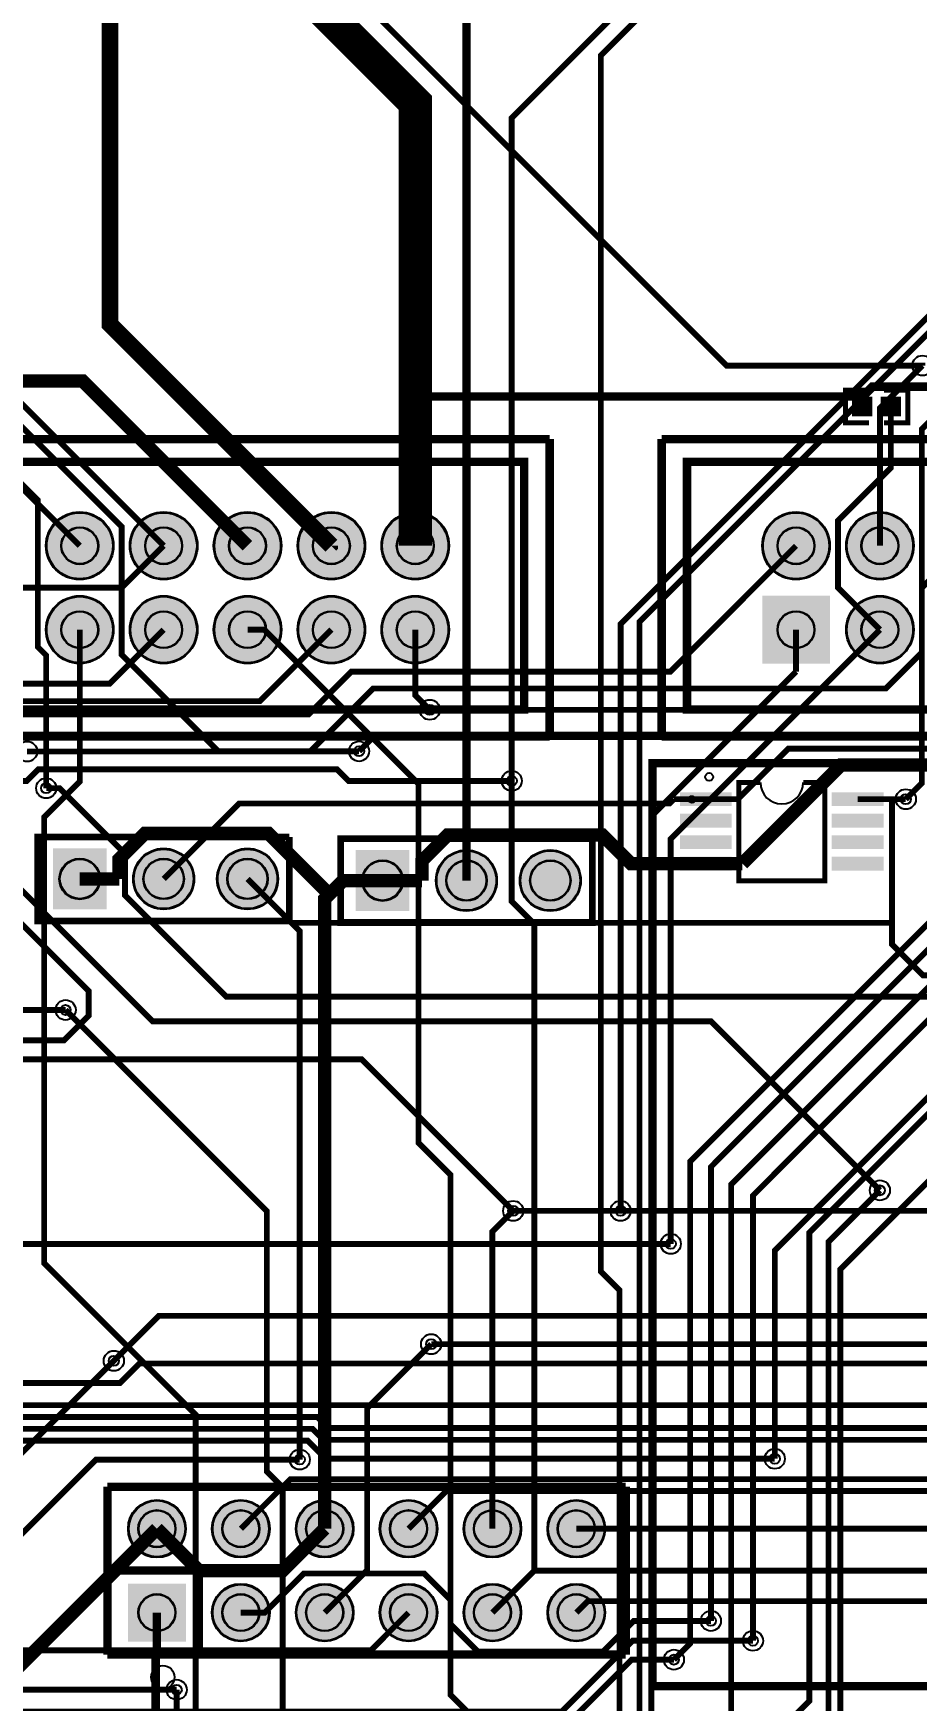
# Model space of a CAD drawing. Header units: millimetres. Extents: x 0 to 210, y -1 to 136.
# Drawn here: x 63.9 to 90.6, y 35 to 85.5 of the extents above; entities that cross this region are included whole.
import ezdxf

# ---------------------------------------------------------------- set-up
doc = ezdxf.new("R2010")
doc.units = ezdxf.units.MM
for name, color, linetype, true_color in [('BottomLayer', 7, 'Continuous', 0x0000ff), ('BottomSolderMaskLayer', 7, 'Continuous', 0xaa00ff), ('Document', 7, 'Continuous', 0xffffff), ('Hole', 7, 'Continuous', 0x222222), ('Multi-Layer', 7, 'Continuous', 0xc0c0c0), ('TopLayer', 7, 'Continuous', 0xff0000), ('TopPasteMaskLayer', 7, 'Continuous', 0x808080), ('TopSilkLayer', 7, 'Continuous', 0xffcc00), ('TopSolderMaskLayer', 7, 'Continuous', 0x800080)]:
    doc.layers.add(name, color=color, linetype=linetype, true_color=true_color)

msp = doc.modelspace()

# ---------------------------------------------------------------- hatches: boundary and pattern name
at = {"layer": 'BottomSolderMaskLayer'}
for points in [[(64.25232410464804, 69.95069850139703, 1), (66.30312420624824, 69.95069850139703, 1)], [(66.79232918465817, 69.95069850139703, 1), (68.84312928625837, 69.95069850139703, 1)], [(69.3323342646683, 69.95069850139703, 1), (71.38313436626851, 69.95069850139703, 1)], [(71.87233934467866, 69.95069850139703, 1), (73.92313944627887, 69.95069850139703, 1)], [(74.4123444246888, 69.95069850139703, 1), (76.463144526289, 69.95069850139703, 1)], [(85.94396748793469, 69.95069850139703, 1), (87.99476758953489, 69.95069850139703, 1)], [(88.48397256794482, 69.95069850139703, 1), (90.53477266954502, 69.95069850139703, 1)], [(64.25232410464804, 67.4106934213869, 1), (66.30312420624824, 67.4106934213869, 1)], [(66.79232918465817, 67.4106934213869, 1), (68.84312928625837, 67.4106934213869, 1)], [(69.3323342646683, 67.4106934213869, 1), (71.38313436626851, 67.4106934213869, 1)], [(71.87233934467866, 67.4106934213869, 1), (73.92313944627887, 67.4106934213869, 1)], [(74.4123444246888, 67.4106934213869, 1), (76.463144526289, 67.4106934213869, 1)], [(85.94396748793474, 68.43609347218694), (87.99476758953529, 68.43609347218694), (87.99476758953529, 66.38529337058674), (85.94396748793474, 66.38529337058674)], [(88.48397256794482, 67.4106934213869, 1), (90.53477266954502, 67.4106934213869, 1)], [(64.46492252984467, 60.79227838455677), (66.09052578105161, 60.79227838455677), (66.09052578105161, 58.94147828295661), (64.46492252984467, 58.94147828295661)], [(66.89232918465817, 59.86687833375663, 1), (68.74312928625838, 59.86687833375663, 1)], [(69.4323342646683, 59.86687833375663, 1), (71.28313436626851, 59.86687833375663, 1)], [(73.63474399206848, 60.74252040188662), (75.26034724327519, 60.74252040188662), (75.26034724327519, 58.891720300286465), (73.63474399206848, 58.891720300286465)], [(76.0622555245109, 59.8170942341884, 1), (77.91305562611112, 59.8170942341884, 1)], [(78.60226060452104, 59.8170942341884, 1), (80.45306070612125, 59.8170942341884, 1)], [(66.73912877825737, 40.197078994158005, 1), (68.48992887985756, 40.197078994158005, 1)], [(69.2791338582675, 40.197078994158005, 1), (71.02993395986769, 40.197078994158005, 1)], [(71.81913893827763, 40.197078994158005, 1), (73.56993903987782, 40.197078994158005, 1)], [(74.35914401828799, 40.197078994158005, 1), (76.10994411988818, 40.197078994158005, 1)], [(76.89914909829812, 40.197078994158005, 1), (78.64994919989832, 40.197078994158005, 1)], [(79.43915417830826, 40.197078994158005, 1), (81.18995427990845, 40.197078994158005, 1)], [(66.73924649405285, 38.53235624915271), (68.48981116406253, 38.53235624915271), (68.48981116406253, 36.78179157914292), (66.73924649405285, 36.78179157914292)], [(69.2791338582675, 37.65707391414787, 1), (71.02993395986769, 37.65707391414787, 1)], [(71.81913893827763, 37.65707391414787, 1), (73.56993903987782, 37.65707391414787, 1)], [(74.35914401828799, 37.65707391414787, 1), (76.10994411988818, 37.65707391414787, 1)], [(76.89914909829812, 37.65707391414787, 1), (78.64994919989832, 37.65707391414787, 1)], [(79.43915417830826, 37.65707391414787, 1), (81.18995427990845, 37.65707391414787, 1)]]:
    msp.add_hatch(color=256, dxfattribs=at).paths.add_polyline_path(points)
at = {"layer": 'Multi-Layer'}
for points in [[(64.27772415544814, 69.95069850139703, 1), (66.27772415544814, 69.95069850139703, 1)], [(66.81772923545827, 69.95069850139703, 1), (68.81772923545827, 69.95069850139703, 1)], [(69.3577343154684, 69.95069850139703, 1), (71.3577343154684, 69.95069850139703, 1)], [(71.89773939547877, 69.95069850139703, 1), (73.89773939547877, 69.95069850139703, 1)], [(74.4377444754889, 69.95069850139703, 1), (76.4377444754889, 69.95069850139703, 1)], [(85.96936753873479, 69.95069850139703, 1), (87.96936753873479, 69.95069850139703, 1)], [(88.50937261874492, 69.95069850139703, 1), (90.50937261874492, 69.95069850139703, 1)], [(64.27772415544814, 67.4106934213869, 1), (66.27772415544814, 67.4106934213869, 1)], [(66.81772923545827, 67.4106934213869, 1), (68.81772923545827, 67.4106934213869, 1)], [(69.3577343154684, 67.4106934213869, 1), (71.3577343154684, 67.4106934213869, 1)], [(71.89773939547877, 67.4106934213869, 1), (73.89773939547877, 67.4106934213869, 1)], [(74.4377444754889, 67.4106934213869, 1), (76.4377444754889, 67.4106934213869, 1)], [(85.96936753873479, 68.41069342138678), (87.96936753873501, 68.41069342138678), (87.96936753873501, 66.4106934213869), (85.96936753873479, 66.4106934213869)], [(88.50937261874492, 67.4106934213869, 1), (90.50937261874492, 67.4106934213869, 1)], [(64.49032258064494, 60.76687833375672), (66.06512573025134, 60.76687833375672), (66.06512573025134, 58.966878333756654), (64.49032258064494, 58.966878333756654)], [(66.91772923545827, 59.86687833375663, 1), (68.71772923545828, 59.86687833375663, 1)], [(69.4577343154684, 59.86687833375663, 1), (71.25773431546841, 59.86687833375663, 1)], [(73.66014732029453, 60.717119634239225), (75.23495046990092, 60.717119634239225), (75.23495046990092, 58.91711963423916), (73.66014732029453, 58.91711963423916)], [(76.087655575311, 59.8170942341884, 1), (77.88765557531102, 59.8170942341884, 1)], [(78.62766065532114, 59.8170942341884, 1), (80.42766065532115, 59.8170942341884, 1)], [(66.76452882905747, 40.197078994158005, 1), (68.46452882905746, 40.197078994158005, 1)], [(69.3045339090676, 40.197078994158005, 1), (71.00453390906759, 40.197078994158005, 1)], [(71.84453898907773, 40.197078994158005, 1), (73.54453898907772, 40.197078994158005, 1)], [(74.3845440690881, 40.197078994158005, 1), (76.08454406908808, 40.197078994158005, 1)], [(76.92454914909823, 40.197078994158005, 1), (78.62454914909821, 40.197078994158005, 1)], [(79.46455422910836, 40.197078994158005, 1), (81.16455422910835, 40.197078994158005, 1)], [(66.76464312928624, 38.50695961391921), (68.46441452882891, 38.50695961391921), (68.46441452882891, 36.807188214376424), (66.76464312928624, 36.807188214376424)], [(69.3045339090676, 37.65707391414787, 1), (71.00453390906759, 37.65707391414787, 1)], [(71.84453898907773, 37.65707391414787, 1), (73.54453898907772, 37.65707391414787, 1)], [(74.3845440690881, 37.65707391414787, 1), (76.08454406908808, 37.65707391414787, 1)], [(76.92454914909823, 37.65707391414787, 1), (78.62454914909821, 37.65707391414787, 1)], [(79.46455422910836, 37.65707391414787, 1), (81.16455422910835, 37.65707391414787, 1)]]:
    msp.add_hatch(color=256, dxfattribs=at).paths.add_polyline_path(points)
at = {"layer": 'TopLayer'}
for points in [[(89.25775971551911, 74.43710947421891), (89.25775971551911, 73.89710439420878), (88.69212598425179, 73.89710439420878), (88.69212598425179, 74.43710947421891)], [(89.55778511557014, 74.43710947421891), (89.55778511557014, 73.89710439420878), (90.1234188468377, 73.89710439420878), (90.1234188468377, 74.43710947421891)], [(84.93632207264409, 62.48262636525271), (84.93632207264409, 62.07663195326393), (83.53931927863846, 62.07663195326393), (83.53931927863846, 62.48262636525271)], [(89.536322072644, 62.48262636525271), (89.536322072644, 62.07663195326393), (88.13931927863837, 62.07663195326393), (88.13931927863837, 62.48262636525271)], [(84.93632207264409, 61.83263906527816), (84.93632207264409, 61.42664465328926), (83.53931927863846, 61.42664465328926), (83.53931927863846, 61.83263906527816)], [(89.536322072644, 61.83263906527816), (89.536322072644, 61.42664465328926), (88.13931927863837, 61.42664465328926), (88.13931927863837, 61.83263906527816)], [(84.93632207264409, 61.182397764795496), (84.93632207264409, 60.77640335280671), (83.53931927863846, 60.77640335280671), (83.53931927863846, 61.182397764795496)], [(89.536322072644, 61.182397764795496), (89.536322072644, 60.77640335280671), (88.13931927863837, 60.77640335280671), (88.13931927863837, 61.182397764795496)], [(84.93632207264409, 60.53241046482094), (84.93632207264409, 60.126416052832155), (83.53931927863846, 60.126416052832155), (83.53931927863846, 60.53241046482094)], [(89.536322072644, 60.53241046482094), (89.536322072644, 60.126416052832155), (88.13931927863837, 60.126416052832155), (88.13931927863837, 60.53241046482094)]]:
    msp.add_hatch(color=256, dxfattribs=at).paths.add_polyline_path(points)
at = {"layer": 'TopPasteMaskLayer'}
for points in [[(89.27277114554227, 74.39710439420878), (89.27277114554227, 73.93710947421891), (89.2327660655319, 73.89710439420878), (88.73213106426215, 73.89710439420878), (88.69212598425179, 73.93710947421891), (88.69212598425179, 74.39710439420878), (88.73213106426215, 74.43710947421891), (89.2327660655319, 74.43710947421891)], [(89.54277368554722, 74.39710439420878), (89.54277368554722, 73.93710947421891), (89.58277876555758, 73.89710439420878), (90.08341376682733, 73.89710439420878), (90.1234188468377, 73.93710947421891), (90.1234188468377, 74.39710439420878), (90.08341376682733, 74.43710947421891), (89.58277876555758, 74.43710947421891)], [(84.93632207264409, 62.48262636525271), (84.93632207264409, 62.07663195326393), (83.53931927863846, 62.07663195326393), (83.53931927863846, 62.48262636525271)], [(89.536322072644, 62.48262636525271), (89.536322072644, 62.07663195326393), (88.13931927863837, 62.07663195326393), (88.13931927863837, 62.48262636525271)], [(84.93632207264409, 61.83263906527816), (84.93632207264409, 61.42664465328926), (83.53931927863846, 61.42664465328926), (83.53931927863846, 61.83263906527816)], [(89.536322072644, 61.83263906527816), (89.536322072644, 61.42664465328926), (88.13931927863837, 61.42664465328926), (88.13931927863837, 61.83263906527816)], [(84.93632207264409, 61.182397764795496), (84.93632207264409, 60.77640335280671), (83.53931927863846, 60.77640335280671), (83.53931927863846, 61.182397764795496)], [(89.536322072644, 61.182397764795496), (89.536322072644, 60.77640335280671), (88.13931927863837, 60.77640335280671), (88.13931927863837, 61.182397764795496)], [(84.93632207264409, 60.53241046482094), (84.93632207264409, 60.126416052832155), (83.53931927863846, 60.126416052832155), (83.53931927863846, 60.53241046482094)], [(89.536322072644, 60.53241046482094), (89.536322072644, 60.126416052832155), (88.13931927863837, 60.126416052832155), (88.13931927863837, 60.53241046482094)]]:
    msp.add_hatch(color=256, dxfattribs=at).paths.add_polyline_path(points)
at = {"layer": 'TopSolderMaskLayer'}
for points in [[(89.28315748521914, 74.46250952501907), (89.28315748521914, 73.87170434340862), (88.66672593345174, 73.87170434340862), (88.66672593345174, 74.46250952501907)], [(89.53238734587035, 74.46250952501907), (89.53238734587035, 73.87170434340862), (90.14881889763774, 73.87170434340862), (90.14881889763774, 74.46250952501907)], [(64.25232410464804, 69.95069850139703, 1), (66.30312420624824, 69.95069850139703, 1)], [(66.79232918465817, 69.95069850139703, 1), (68.84312928625837, 69.95069850139703, 1)], [(69.3323342646683, 69.95069850139703, 1), (71.38313436626851, 69.95069850139703, 1)], [(71.87233934467866, 69.95069850139703, 1), (73.92313944627887, 69.95069850139703, 1)], [(74.4123444246888, 69.95069850139703, 1), (76.463144526289, 69.95069850139703, 1)], [(85.94396748793469, 69.95069850139703, 1), (87.99476758953489, 69.95069850139703, 1)], [(88.48397256794482, 69.95069850139703, 1), (90.53477266954502, 69.95069850139703, 1)], [(64.25232410464804, 67.4106934213869, 1), (66.30312420624824, 67.4106934213869, 1)], [(66.79232918465817, 67.4106934213869, 1), (68.84312928625837, 67.4106934213869, 1)], [(69.3323342646683, 67.4106934213869, 1), (71.38313436626851, 67.4106934213869, 1)], [(71.87233934467866, 67.4106934213869, 1), (73.92313944627887, 67.4106934213869, 1)], [(74.4123444246888, 67.4106934213869, 1), (76.463144526289, 67.4106934213869, 1)], [(85.94396748793474, 68.43609347218694), (87.99476758953529, 68.43609347218694), (87.99476758953529, 66.38529337058674), (85.94396748793474, 66.38529337058674)], [(88.48397256794482, 67.4106934213869, 1), (90.53477266954502, 67.4106934213869, 1)], [(85.02371896915975, 62.490008081834276), (85.02371896915975, 62.069250236682365), (83.45191602575414, 62.069250236682365), (83.45191602575414, 62.490008081834276)], [(89.62372532552831, 62.490008081834276), (89.62372532552831, 62.069250236682365), (88.05192238212271, 62.069250236682365), (88.05192238212271, 62.490008081834276)], [(85.02371896915975, 61.84002078185972), (85.02371896915975, 61.419262936707696), (83.45191602575414, 61.419262936707696), (83.45191602575414, 61.84002078185972)], [(89.62372532552831, 61.84002078185972), (89.62372532552831, 61.419262936707696), (88.05192238212271, 61.419262936707696), (88.05192238212271, 61.84002078185972)], [(85.02371896915975, 61.18977948137706), (85.02371896915975, 60.76902163622515), (83.45191602575414, 60.76902163622515), (83.45191602575414, 61.18977948137706)], [(89.62372532552831, 61.18977948137706), (89.62372532552831, 60.76902163622515), (88.05192238212271, 60.76902163622515), (88.05192238212271, 61.18977948137706)], [(64.46492252984467, 60.79227838455677), (66.09052578105161, 60.79227838455677), (66.09052578105161, 58.94147828295661), (64.46492252984467, 58.94147828295661)], [(66.89232918465817, 59.86687833375663, 1), (68.74312928625838, 59.86687833375663, 1)], [(69.4323342646683, 59.86687833375663, 1), (71.28313436626851, 59.86687833375663, 1)], [(73.63474399206848, 60.74252040188662), (75.26034724327519, 60.74252040188662), (75.26034724327519, 58.891720300286465), (73.63474399206848, 58.891720300286465)], [(76.0622555245109, 59.8170942341884, 1), (77.91305562611112, 59.8170942341884, 1)], [(78.60226060452104, 59.8170942341884, 1), (80.45306070612125, 59.8170942341884, 1)], [(85.02371896915975, 60.539792181402504), (85.02371896915975, 60.11903433625059), (83.45191602575414, 60.11903433625059), (83.45191602575414, 60.539792181402504)], [(89.62372532552831, 60.539792181402504), (89.62372532552831, 60.11903433625059), (88.05192238212271, 60.11903433625059), (88.05192238212271, 60.539792181402504)], [(66.73912877825737, 40.197078994158005, 1), (68.48992887985756, 40.197078994158005, 1)], [(69.2791338582675, 40.197078994158005, 1), (71.02993395986769, 40.197078994158005, 1)], [(71.81913893827763, 40.197078994158005, 1), (73.56993903987782, 40.197078994158005, 1)], [(74.35914401828799, 40.197078994158005, 1), (76.10994411988818, 40.197078994158005, 1)], [(76.89914909829812, 40.197078994158005, 1), (78.64994919989832, 40.197078994158005, 1)], [(79.43915417830826, 40.197078994158005, 1), (81.18995427990845, 40.197078994158005, 1)], [(66.73924649405285, 38.53235624915271), (68.48981116406253, 38.53235624915271), (68.48981116406253, 36.78179157914292), (66.73924649405285, 36.78179157914292)], [(69.2791338582675, 37.65707391414787, 1), (71.02993395986769, 37.65707391414787, 1)], [(71.81913893827763, 37.65707391414787, 1), (73.56993903987782, 37.65707391414787, 1)], [(74.35914401828799, 37.65707391414787, 1), (76.10994411988818, 37.65707391414787, 1)], [(76.89914909829812, 37.65707391414787, 1), (78.64994919989832, 37.65707391414787, 1)], [(79.43915417830826, 37.65707391414787, 1), (81.18995427990845, 37.65707391414787, 1)]]:
    msp.add_hatch(color=256, dxfattribs=at).paths.add_polyline_path(points)

# ---------------------------------------------------------------- linework, layer by layer
at = {"layer": 'BottomLayer'}
for points, const_width in [([(81.62217424434834, 34.661010922021774), (81.62217424434834, 47.418948437896915), (81.05803911607813, 47.983083566167124), (81.05803911607813, 84.78851917703832), (95.50812801625602, 99.23860807721621), (95.50812801625602, 111.42656845313695), (94.52819405638797, 112.40650241300477)], 0.17780035560071122), ([(72.89824739649475, 69.951714503429), (66.19253238506462, 76.65742951485902), (66.19253238506462, 105.30861061722123)], 0.5080010160020321), ([(72.89827279654537, 69.951587503175), (66.19240538481063, 76.65745491490986), (66.19240538481063, 105.30871221742439)], 0.40640081280162565), ([(76.98768097536185, 59.8172212344424), (76.98768097536185, 97.19974599949205), (72.8970027940054, 101.29042418084839)], 0.25400050800101603), ([(78.35852171704323, 62.83347726695456), (78.35852171704323, 82.90002540005082), (94.87846075692141, 99.41996443992889)], 0.17780035560071122), ([(112.64833629667237, 93.32268224536449), (108.990982981966, 89.66532893065789), (104.24803149606282, 89.66532893065789), (82.22999745999482, 67.64729489458978), (82.22999745999482, 33.75600711201423), (79.7811785623569, 31.307188214376424)], 0.17780035560071122), ([(107.768224536449, 93.30160020320034), (107.3788417576834, 93.30160020320034), (81.65570231140441, 67.57846075692146), (81.65570231140441, 49.8177292354585)], 0.17780035560071122), ([(73.7349504699007, 63.73035306070608), (69.47459994919996, 63.73035306070608), (66.54775209550417, 66.65720091440187), (66.54775209550417, 70.52740665481338), (59.80073660147309, 77.27442214884422), (43.241935483870975, 77.27442214884422), (43.241935483870975, 77.27467614935233), (39.7720345440689, 80.74457708915418)], 0.17780035560071122), ([(67.81775463550912, 69.95082550165102), (59.90563881127741, 77.86294132588262), (56.740030480060796, 77.86294132588262)], 0.17780035560071122), ([(90.29375158750304, 62.27975615951232), (90.77940055880094, 62.76540513081022), (90.77940055880094, 73.48219456438915), (94.91884683769354, 77.62164084328163)], 0.17780035560071122), ([(90.79921259842513, 75.40574041148079), (89.50939801879599, 74.11592583185165), (89.50939801879599, 69.95082550165102)], 0.17780035560071122), ([(64.26073152146296, 62.61249682499363), (64.26073152146296, 66.63408686817377), (64.00927101854177, 66.88554737109473), (64.00927101854177, 71.33487426974864), (61.74028448056879, 73.60386080772162)], 0.17780035560071122), ([(72.89776479552961, 69.95082550165102), (72.89827279654537, 69.95133350266701), (72.89827279654537, 69.951587503175)], 0.40640081280162565), ([(73.08470916941815, 26.111099822199662), (68.78498856997703, 30.41082042164078), (68.78498856997703, 43.64805689611376), (64.19773939547872, 48.23530607061218), (64.19773939547872, 61.7384810769621), (65.27774955549899, 62.81849123698237), (65.27774955549899, 67.41082042164089)], 0.17780035560071122), ([(77.92697485394979, 24.30033020066037), (78.27165354330714, 24.64500889001772), (78.27165354330714, 33.4054864109728), (76.50457200914389, 35.17256794513594), (76.50457200914389, 50.909931419862914), (75.53530607061202, 51.87919735839466), (75.53530607061202, 62.74102108204215), (70.86550673101328, 67.41082042164089), (70.35775971551948, 67.41082042164089)], 0.17780035560071122), ([(75.43776987553974, 67.41082042164089), (75.43776987553974, 65.42910845821689), (75.8802387604776, 64.98663957327904)], 0.17780035560071122), ([(83.1751333502666, 48.81823723647449), (83.1751333502666, 61.076555753111506), (89.50939801879599, 67.41082042164089)], 0.17780035560071122), ([(83.27139954279892, 36.232258064516145), (83.7628905257809, 36.72374904749813), (83.7628905257809, 51.30922021844037), (91.13703327406643, 58.683362966725895), (91.13703327406643, 66.4984505969012), (92.04940309880612, 67.41082042164089)], 0.17780035560071122), ([(86.96939293878563, 67.41082042164089), (86.96939293878563, 66.14386588773175)], 0.17780035560071122), ([(82.58737617475231, 32.39177038354069), (82.58737617475231, 61.7618491236982), (86.96939293878563, 66.14386588773175)], 0.17780035560071122), ([(84.39204978409953, 37.405232410464805), (84.39204978409953, 51.14970789941583), (93.75146050292096, 60.50911861823727), (93.75146050292096, 65.56017272034546)], 0.17780035560071122), ([(94.46469392938775, 64.98663957327904), (96.08724917449808, 63.36408432816859), (96.08724917449808, 61.69961899923794), (85.00647701295384, 50.618846837693695), (85.00647701295384, 28.142849885699775)], 0.17780035560071122), ([(77.77457454914907, 37.657200914401756), (79.04457708915402, 38.92720345440682), (79.04457708915402, 58.49718059436111), (78.35852171704323, 59.1832359664719), (78.35852171704323, 62.83347726695456)], 0.17780035560071122), ([(97.48552197104391, 62.10322580645163), (85.66459232918464, 50.28229616459237), (85.66459232918464, 36.805537211074466)], 0.17780035560071122), ([(100.02552705105404, 62.10322580645163), (99.81521463042918, 62.10322580645163), (86.32626365252713, 48.614274828549696), (86.32626365252713, 42.31531623063245)], 0.17780035560071122), ([(72.83451866903738, 59.398120396240756), (70.98641097282166, 61.24597409194814), (67.25361950723891, 61.24597409194814), (66.4718059436118, 60.46416052832103), (66.4718059436118, 59.86700533401063)], 0.40640081280162565), ([(99.17640335280657, 60.64272288544578), (98.86042672085341, 60.64272288544578), (87.37376174752353, 49.156057912115784), (87.37376174752353, 34.98790957581912), (86.17360934721864, 33.78775717551434), (86.17360934721864, 27.643992887985746), (86.24828549657082, 27.56931673863346), (86.24828549657082, 25.766167132334203), (85.11671323342625, 24.63459486918964)], 0.17780035560071122), ([(65.27774955549899, 59.86700533401063), (66.4718059436118, 59.86700533401063)], 0.40640081280162565), ([(71.9394208788417, 42.2894081788163), (71.9394208788417, 58.28534417068829), (70.35775971551948, 59.86700533401063)], 0.17780035560071122), ([(72.69456438912857, 40.19720599441189), (72.69456438912857, 59.25816611633218), (72.83451866903738, 59.398120396240756)], 0.40640081280162565), ([(72.83451866903738, 59.398120396240756), (73.25361950723891, 59.8172212344424)], 0.40640081280162565), ([(74.44767589535172, 59.8172212344424), (73.25361950723891, 59.8172212344424)], 0.40640081280162565), ([(89.51651003302004, 28.177901955803918), (89.3790957581914, 28.04048768097539), (88.72428244856496, 28.04048768097539), (88.3102616205233, 28.454508509017046), (88.3102616205233, 48.04658369316735), (98.11645923291849, 57.852781305562644)], 0.17780035560071122), ([(64.84899669799324, 55.89926339852673), (70.94069088138167, 49.807569215138415), (70.94069088138167, 41.92669545339095), (71.42456184912362, 41.442824485648885), (71.42456184912362, 29.67701295402594), (73.77025654051295, 27.3313182626365), (73.77025654051295, 25.111099822199662)], 0.17780035560071122), ([(92.46037592075186, 23.765405130810223), (87.9526289052576, 28.273152146304255), (87.9526289052576, 48.8822453644907), (89.51016002031997, 50.43977647955296)], 0.17780035560071122), ([(78.40373380746746, 49.8177292354585), (77.77457454914907, 49.18856997713999), (77.77457454914907, 40.19720599441189)], 0.17780035560071122), ([(72.69456438912857, 37.657200914401756), (73.98158496316978, 38.94422148844296), (73.98158496316978, 43.84465328930651), (75.91986283972574, 45.78293116586224)], 0.17780035560071122), ([(66.30899161798311, 45.278486156972235), (58.67957835915672, 37.649072898145846), (58.67957835915672, 37.60487680975359)], 0.17780035560071122), ([(67.61455422910831, 40.19720599441189), (59.816738633477144, 32.39939039878084), (59.816738633477144, 31.307188214376424)], 0.40640081280162565), ([(67.61455422910831, 37.657200914401756), (67.61455422910831, 36.47686055372105)], 0.25400050800101603), ([(67.61455422910831, 36.47686055372105), (67.57645415290835, 36.43876047752087), (67.57645415290835, 33.61478282956557), (67.61455422910831, 33.57668275336539), (67.61455422910831, 28.473558547117022), (72.55740411480815, 23.530708661417293), (78.79260858521707, 23.530708661417293)], 0.25400050800101603), ([(72.29349758699504, 24.959969519939023), (68.2117094234186, 29.041757683515357), (68.2117094234186, 35.323698247396464)], 0.17780035560071122)]:
    msp.add_lwpolyline(points, dxfattribs=dict(at, const_width=const_width))
at = {"layer": 'BottomSolderMaskLayer'}
for centre, radius in [((65.27772415544814, 69.95069850139703), 1.0254000508001015), ((67.81772923545827, 69.95069850139703), 1.0254000508001015), ((70.3577343154684, 69.95069850139703), 1.0254000508001015), ((72.89773939547877, 69.95069850139703), 1.0254000508001015), ((75.4377444754889, 69.95069850139703), 1.0254000508001015), ((86.96936753873479, 69.95069850139703), 1.0254000508001015), ((89.50937261874492, 69.95069850139703), 1.0254000508001015), ((65.27772415544814, 69.95069850139703), 0.5639830505467464), ((67.81772923545827, 69.95069850139703), 0.5639830505467464), ((70.3577343154684, 69.95069850139703), 0.5639830505467464), ((72.89773939547877, 69.95069850139703), 0.5639830505467464), ((75.4377444754889, 69.95069850139703), 0.5639830505467464), ((86.96936753873479, 69.95069850139703), 0.5639830505467464), ((89.50937261874492, 69.95069850139703), 0.5639830505467464), ((65.27772415544814, 67.4106934213869), 1.0254000508001015), ((67.81772923545827, 67.4106934213869), 1.0254000508001015), ((70.3577343154684, 67.4106934213869), 1.0254000508001015), ((72.89773939547877, 67.4106934213869), 1.0254000508001015), ((75.4377444754889, 67.4106934213869), 1.0254000508001015), ((89.50937261874492, 67.4106934213869), 1.0254000508001015), ((65.27772415544814, 67.4106934213869), 0.5639830505467464), ((67.81772923545827, 67.4106934213869), 0.5639830505467464), ((70.3577343154684, 67.4106934213869), 0.5639830505467464), ((72.89773939547877, 67.4106934213869), 0.5639830505467464), ((75.4377444754889, 67.4106934213869), 0.5639830505467464), ((86.96936753873479, 67.4106934213869), 0.5639830505467464), ((89.50937261874492, 67.4106934213869), 0.5639830505467464), ((67.81772923545827, 59.86687833375663), 0.9254000508001016), ((70.3577343154684, 59.86687833375663), 0.9254000508001016), ((76.98765557531101, 59.8170942341884), 0.9254000508001016), ((79.52766065532114, 59.8170942341884), 0.9254000508001016), ((65.27772415544814, 59.86687833375663), 0.6193548387096774), ((67.81772923545827, 59.86687833375663), 0.6169333672000678), ((70.3577343154684, 59.86687833375663), 0.6169333672000678), ((74.44754889509773, 59.81711963423925), 0.6193548387096774), ((76.98755397510786, 59.81711963423925), 0.6169333672000678), ((79.52755905511799, 59.81711963423925), 0.6169333672000678), ((67.61452882905746, 40.197078994158005), 0.8754000508001016), ((70.1545339090676, 40.197078994158005), 0.8754000508001016), ((72.69453898907773, 40.197078994158005), 0.8754000508001016), ((75.23454406908809, 40.197078994158005), 0.8754000508001016), ((77.77454914909822, 40.197078994158005), 0.8754000508001016), ((80.31455422910835, 40.197078994158005), 0.8754000508001016), ((67.61452882905746, 40.197078994158005), 0.5664484065211015), ((70.1545339090676, 40.197078994158005), 0.5664484065211015), ((72.69453898907773, 40.197078994158005), 0.5664484065211015), ((75.23454406908809, 40.197078994158005), 0.5664484065211015), ((77.77454914909822, 40.197078994158005), 0.5664484065211015), ((80.31455422910835, 40.197078994158005), 0.5664484065211015), ((70.1545339090676, 37.65707391414787), 0.8754000508001016), ((72.69453898907773, 37.65707391414787), 0.8754000508001016), ((75.23454406908809, 37.65707391414787), 0.8754000508001016), ((77.77454914909822, 37.65707391414787), 0.8754000508001016), ((80.31455422910835, 37.65707391414787), 0.8754000508001016), ((67.61452882905746, 37.65707391414787), 0.5664484065211015), ((70.1545339090676, 37.65707391414787), 0.5664484065211015), ((72.69453898907773, 37.65707391414787), 0.5664484065211015), ((75.23454406908809, 37.65707391414787), 0.5664484065211015), ((77.77454914909822, 37.65707391414787), 0.5664484065211015), ((80.31455422910835, 37.65707391414787), 0.5664484065211015)]:
    msp.add_circle(centre, radius, dxfattribs=at)
at = {"layer": 'Document'}
msp.add_circle((83.8177292354585, 62.274549149098334), 0.10007620015240032, dxfattribs=at)
at = {"layer": 'Hole'}
for centre in [(75.88021336042675, 64.98651257302515), (73.73492506985008, 63.73022606045208), (64.26070612141211, 62.61236982473963), (78.35849631699239, 62.83335026670045), (90.29372618745242, 62.27962915925832), (64.8489712979424, 55.899136398272844), (89.51013462026913, 50.439649479298964), (78.40370840741662, 49.81760223520439), (81.65567691135357, 49.81760223520439), (83.17510795021599, 48.81811023622049), (75.9198374396749, 45.782804165608354), (66.3089662179325, 45.27835915671824), (71.93939547879086, 42.289281178562305), (86.32623825247651, 42.31518923037845), (84.39202438404868, 37.40510541021081), (85.6645669291338, 36.80541021082047), (83.2713741427483, 36.23213106426215), (68.21168402336798, 35.32357124714247)]:
    msp.add_circle(centre, 0.15240030480060962, dxfattribs=at)
at = {"layer": 'Multi-Layer'}
for centre, radius in [((90.79918719837428, 75.40561341122691), 0.30480060960121924), ((65.27772415544814, 69.95069850139703), 1), ((67.81772923545827, 69.95069850139703), 1), ((70.3577343154684, 69.95069850139703), 1), ((72.89773939547877, 69.95069850139703), 1), ((75.4377444754889, 69.95069850139703), 1), ((86.96936753873479, 69.95069850139703), 1), ((89.50937261874492, 69.95069850139703), 1), ((65.27772415544814, 69.95069850139703), 0.5500127000254001), ((67.81772923545827, 69.95069850139703), 0.5500127000254001), ((70.3577343154684, 69.95069850139703), 0.5500127000254001), ((72.89773939547877, 69.95069850139703), 0.5500127000254001), ((75.4377444754889, 69.95069850139703), 0.5500127000254001), ((86.96936753873479, 69.95069850139703), 0.5500127000254001), ((89.50937261874492, 69.95069850139703), 0.5500127000254001), ((65.27772415544814, 67.4106934213869), 1), ((67.81772923545827, 67.4106934213869), 1), ((70.3577343154684, 67.4106934213869), 1), ((72.89773939547877, 67.4106934213869), 1), ((75.4377444754889, 67.4106934213869), 1), ((89.50937261874492, 67.4106934213869), 1), ((65.27772415544814, 67.4106934213869), 0.5500127000254001), ((67.81772923545827, 67.4106934213869), 0.5500127000254001), ((70.3577343154684, 67.4106934213869), 0.5500127000254001), ((72.89773939547877, 67.4106934213869), 0.5500127000254001), ((75.4377444754889, 67.4106934213869), 0.5500127000254001), ((86.96936753873479, 67.4106934213869), 0.5500127000254001), ((89.50937261874492, 67.4106934213869), 0.5500127000254001), ((75.88021336042675, 64.98651257302515), 0.30480060960121924), ((63.683616967233775, 63.724384048768115), 0.30480060960121924), ((73.73492506985008, 63.73022606045208), 0.30480060960121924), ((78.35849631699239, 62.83335026670045), 0.30480060960121924), ((64.26070612141211, 62.61236982473963), 0.30480060960121924), ((90.29372618745242, 62.27962915925832), 0.30480060960121924), ((67.81772923545827, 59.86687833375663), 0.9000000000000001), ((70.3577343154684, 59.86687833375663), 0.9000000000000001), ((76.98765557531101, 59.8170942341884), 0.9000000000000001), ((79.52766065532114, 59.8170942341884), 0.9000000000000001), ((65.27772415544814, 59.86687833375663), 0.6000000000000001), ((67.81772923545827, 59.86687833375663), 0.6000000000000001), ((70.3577343154684, 59.86687833375663), 0.6000000000000001), ((74.44754889509773, 59.81711963423925), 0.6000000000000001), ((76.98755397510786, 59.81711963423925), 0.6000000000000001), ((79.52755905511799, 59.81711963423925), 0.6000000000000001), ((64.8489712979424, 55.899136398272844), 0.30480060960121924), ((89.51013462026913, 50.439649479298964), 0.30480060960121924), ((78.40370840741662, 49.81760223520439), 0.30480060960121924), ((81.65567691135357, 49.81760223520439), 0.30480060960121924), ((83.17510795021599, 48.81811023622049), 0.30480060960121924), ((75.9198374396749, 45.782804165608354), 0.30480060960121924), ((66.3089662179325, 45.27835915671824), 0.30480060960121924), ((71.93939547879086, 42.289281178562305), 0.30480060960121924), ((86.32623825247651, 42.31518923037845), 0.30480060960121924), ((67.61452882905746, 40.197078994158005), 0.8500000000000001), ((70.1545339090676, 40.197078994158005), 0.8500000000000001), ((72.69453898907773, 40.197078994158005), 0.8500000000000001), ((75.23454406908809, 40.197078994158005), 0.8500000000000001), ((77.77454914909822, 40.197078994158005), 0.8500000000000001), ((80.31455422910835, 40.197078994158005), 0.8500000000000001), ((67.61452882905746, 40.197078994158005), 0.5500127000254001), ((70.1545339090676, 40.197078994158005), 0.5500127000254001), ((72.69453898907773, 40.197078994158005), 0.5500127000254001), ((75.23454406908809, 40.197078994158005), 0.5500127000254001), ((77.77454914909822, 40.197078994158005), 0.5500127000254001), ((80.31455422910835, 40.197078994158005), 0.5500127000254001), ((70.1545339090676, 37.65707391414787), 0.8500000000000001), ((72.69453898907773, 37.65707391414787), 0.8500000000000001), ((75.23454406908809, 37.65707391414787), 0.8500000000000001), ((77.77454914909822, 37.65707391414787), 0.8500000000000001), ((80.31455422910835, 37.65707391414787), 0.8500000000000001), ((67.61452882905746, 37.65707391414787), 0.5500127000254001), ((70.1545339090676, 37.65707391414787), 0.5500127000254001), ((72.69453898907773, 37.65707391414787), 0.5500127000254001), ((75.23454406908809, 37.65707391414787), 0.5500127000254001), ((77.77454914909822, 37.65707391414787), 0.5500127000254001), ((80.31455422910835, 37.65707391414787), 0.5500127000254001), ((84.39202438404868, 37.40510541021081), 0.30480060960121924), ((85.6645669291338, 36.80541021082047), 0.30480060960121924), ((83.2713741427483, 36.23213106426215), 0.30480060960121924), ((68.21168402336798, 35.32357124714247), 0.30480060960121924)]:
    msp.add_circle(centre, radius, dxfattribs=at)
at = {"layer": 'TopLayer'}
for points, const_width in [([(56.13335026670029, 97.10439420878834), (61.696723393446746, 97.10439420878834), (75.43825247650489, 83.3628651257302), (75.43825247650489, 69.951714503429)], 1.0160020320040641), ([(61.69685039370074, 97.1044958089916), (75.4382778765555, 83.36281432562862), (75.4382778765555, 74.46746253492506)], 0.25400050800101603), ([(65.42354584709142, 94.84617729235458), (84.86372872745733, 75.40599441198879), (90.79921259842513, 75.40599441198879), (90.79921259842513, 75.40574041148079)], 0.17780035560071122), ([(62.509652019303985, 74.93964947929885), (65.3689357378712, 74.93964947929885), (70.35775971551948, 69.95082550165102)], 0.40640081280162565), ([(88.97498094996172, 74.46746253492506), (89.27520955041905, 74.76769113538228), (91.89598679197343, 74.76769113538228)], 0.25400050800101603), ([(75.4382778765555, 74.46746253492506), (88.97498094996172, 74.46746253492506)], 0.25400050800101603), ([(75.4382778765555, 74.46746253492506), (75.4382778765555, 70.4151384302769)], 0.25400050800101603), ([(89.50939801879599, 67.41082042164089), (88.23939547879081, 68.68082296164596), (88.23939547879081, 70.71257302514607), (89.84061468122923, 72.31379222758449), (89.84061468122923, 74.16723393446784)], 0.17780035560071122), ([(88.97498094996172, 74.16723393446784), (88.97498094996172, 74.46746253492506)], 0.25400050800101603), ([(65.27774955549899, 69.95082550165102), (63.12204724409435, 72.10652781305555), (46.898526797053364, 72.10652781305555), (45.97421894843774, 73.03083566167129)], 0.17780035560071122), ([(75.4382778765555, 70.4151384302769), (75.43776987553974, 70.41463042926091), (75.43776987553974, 69.95082550165102)], 0.25400050800101603), ([(75.4382778765555, 70.4151384302769), (75.4382778765555, 69.951587503175)], 0.25400050800101603), ([(86.96939293878563, 69.95082550165102), (83.16065532131051, 66.14208788417568), (73.50482600965188, 66.14208788417568), (72.2124714249428, 64.8497332994666), (63.29171958343909, 64.8497332994666), (61.56375412750822, 63.121767843535736), (61.56375412750822, 60.45882651765294), (65.54546609093222, 56.47711455422905), (65.54546609093222, 55.729337058674105), (64.79413258826503, 54.978003556007025), (58.20002540005089, 54.978003556007025), (56.715646431292726, 53.49362458724909), (39.57467614935217, 53.49362458724909), (38.86220472440914, 52.78115316230628), (38.86220472440914, 51.914249428498806), (38.052959105918035, 51.10500381000759), (36.986410972821886, 51.10500381000759), (33.523876047751855, 47.642468884937784), (27.439293878587705, 47.642468884937784), (25.70294640589259, 49.37881635763267), (22.198755397510695, 49.37881635763267), (21.107569215138255, 50.470002540005)], 0.17780035560071122), ([(67.81775463550912, 69.95082550165102), (66.54775209550417, 68.68082296164596), (51.99733299466607, 68.68082296164596), (51.30899161798311, 67.99248158496323), (51.30899161798311, 66.8451612903225), (49.69583439166854, 65.23200406400815), (47.05702311404593, 65.23200406400815), (43.91198882397748, 62.086969773939586), (37.42608585217158, 62.086969773939586), (33.022733045465884, 57.68361696723389), (24.053975107950237, 57.68361696723389), (23.647574295148388, 58.09001778003551)], 0.17780035560071122), ([(92.04940309880612, 69.95082550165102), (90.77940055880094, 68.68082296164596), (90.77940055880094, 66.72451104902211), (89.68719837439653, 65.63230886461781), (74.1601473202943, 65.63230886461781), (72.25234950469894, 63.724511049022), (63.68364236728462, 63.724511049022)], 0.17780035560071122), ([(46.32905765811506, 57.45501651003292), (46.32905765811506, 57.7341630683261), (47.97142494284981, 59.376530353060616), (55.72961645923283, 59.376530353060616), (62.12738125476244, 65.77429514859023), (66.18122936245868, 65.77429514859023), (67.81775463550912, 67.41082042164089)], 0.17780035560071122), ([(72.89776479552961, 67.41082042164089), (70.73545847091691, 65.24851409702808), (63.16573533147039, 65.24851409702808), (55.37223774447534, 57.45501651003292)], 0.17780035560071122), ([(75.8802387604776, 64.98663957327904), (94.46469392938775, 64.98663957327904)], 0.17780035560071122), ([(112.7255524511047, 62.10322580645163), (110.66256032512047, 64.16621793243576), (74.17081534163049, 64.16621793243576), (73.7349504699007, 63.73035306070608)], 0.17780035560071122), ([(85.20332740665481, 62.27975615951232), (86.73215646431277, 63.80858521717039), (108.02400304800585, 63.80858521717039), (109.9574549149097, 61.87513335026665)], 0.17780035560071122), ([(62.16471932943841, 62.83347726695456), (63.671196342392705, 62.83347726695456), (64.02349504699009, 63.18577597155195), (73.06337312674623, 63.18577597155195), (73.41567183134362, 62.83347726695456), (78.35852171704323, 62.83347726695456)], 0.17780035560071122), ([(85.34302768605517, 60.32954025908043), (88.32626365252736, 63.31277622555251), (93.7359664719329, 63.31277622555251), (94.94551689103355, 62.10322580645163)], 0.40640081280162565), ([(64.26073152146296, 62.61249682499363), (64.66179832359649, 62.61249682499363), (66.64935229870434, 60.624942849885656), (66.64935229870434, 59.36687833375663), (69.71310642621256, 56.30312420624841), (109.46545593091173, 56.30312420624841), (110.29756159512294, 57.135229870459625)], 0.17780035560071122), ([(83.27241554483089, 62.27975615951232), (83.14135128270254, 62.14869189738374), (70.09944119888246, 62.14869189738374), (67.81775463550912, 59.86700533401063)], 0.17780035560071122), ([(84.23787147574285, 62.27975615951232), (83.27241554483089, 62.27975615951232)], 0.17780035560071122), ([(84.23787147574285, 62.27975615951232), (85.20332740665481, 62.27975615951232)], 0.17780035560071122), ([(88.83782067564107, 62.27975615951232), (89.80327660655303, 62.27975615951232)], 0.17780035560071122), ([(89.87439674879329, 62.27975615951232), (89.80327660655303, 62.27975615951232)], 0.17780035560071122), ([(89.87439674879329, 58.536550673101374), (89.87439674879329, 62.27975615951232)], 0.17780035560071122), ([(89.87439674879329, 62.27975615951232), (90.29375158750304, 62.27975615951232)], 0.17780035560071122), ([(75.64173228346453, 59.8172212344424), (75.64173228346453, 60.41412242824481), (76.42125984251948, 61.193649987299864), (81.10401320802634, 61.193649987299864), (81.96812293624589, 60.32954025908043), (84.23787147574285, 60.32954025908043)], 0.40640081280162565), ([(84.23787147574285, 60.32954025908043), (85.34302768605517, 60.32954025908043)], 0.40640081280162565), ([(22.569850139700065, 46.65415290830583), (25.662560325120467, 46.65415290830583), (28.79921259842513, 43.517500635001284), (33.83375666751317, 43.517500635001284), (33.935864871729564, 43.619608839217676), (58.30416560833123, 43.619608839217676), (59.29375158750304, 44.60919481838971), (66.49949199898379, 44.60919481838971), (67.08851917703828, 45.198221996443976), (111.41490982981963, 45.198221996443976), (114.75654051308084, 48.539852679705405), (115.232029464059, 48.539852679705405), (125.25260350520693, 58.56042672085346), (125.25260350520693, 59.89342138684276)], 0.17780035560071122), ([(63.110363220726185, 59.93355346710689), (67.48806197612384, 55.555854711709344), (84.39408178816348, 55.555854711709344), (89.51016002031997, 50.43977647955296)], 0.17780035560071122), ([(89.87439674879329, 58.536550673101374), (71.6882143764285, 58.536550673101374), (70.35775971551948, 59.86700533401063)], 0.17780035560071122), ([(74.44767589535172, 59.8172212344424), (75.64173228346453, 59.8172212344424)], 0.40640081280162565), ([(98.15049530099054, 56.947523495046994), (90.81673863347714, 56.947523495046994), (89.87439674879329, 57.889865379730736), (89.87439674879329, 58.536550673101374)], 0.17780035560071122), ([(64.84899669799324, 55.89926339852673), (58.18808737617451, 55.89926339852673)], 0.17780035560071122), ([(75.91986283972574, 45.78293116586224), (104.02527305054605, 45.78293116586224), (112.84315468630916, 54.60081280162558)], 0.17780035560071122), ([(78.40373380746746, 49.8177292354585), (73.81673863347714, 54.404724409448704), (58.472313944627786, 54.404724409448704)], 0.17780035560071122), ([(66.30899161798311, 45.278486156972235), (67.66992633985251, 46.63942087884175), (98.0400050800099, 46.63942087884175), (101.72834645669263, 50.327762255524476), (101.72834645669263, 52.526136652273294)], 0.17780035560071122), ([(100.60820421640824, 50.018643637287255), (100.40728981457937, 49.8177292354585), (81.65570231140441, 49.8177292354585)], 0.17780035560071122), ([(81.65570231140441, 49.8177292354585), (78.40373380746746, 49.8177292354585)], 0.17780035560071122), ([(58.1652273304544, 44.291440182880365), (62.692024384048636, 48.81823723647449), (83.1751333502666, 48.81823723647449)], 0.17780035560071122), ([(75.23456946913893, 37.657200914401756), (74.09207518415042, 36.51470662941324), (57.181483362966674, 36.51470662941324), (56.864998729997296, 36.831191262382504), (56.38976377952736, 36.831191262382504), (56.23152146304301, 36.672948945897815), (41.39941579883157, 36.672948945897815), (35.39789179578338, 42.67447294894589), (26.363093726187344, 42.67447294894589), (23.647574295148388, 45.38999237998473)], 0.17780035560071122), ([(25.776098552197027, 45.7295910591821), (28.383921767843503, 43.12176784353562), (35.66840233680455, 43.12176784353562), (35.8083566167129, 43.2617221234442), (58.45173990347985, 43.2617221234442), (59.1250952501905, 43.935077470154965), (97.23050546101081, 43.935077470154965), (97.759334518669, 44.46390652781304), (101.22415544831074, 44.46390652781304), (106.29908559817113, 39.38897637795276), (106.29908559817113, 38.91196342392675)], 0.17780035560071122), ([(38.09359918719815, 42.65440690881371), (58.350139700279215, 42.65440690881371), (59.27317754635487, 43.577444754889484), (72.47332994665976, 43.577444754889484), (72.80480060960122, 43.24597409194814), (100.84975869951722, 43.24597409194814), (104.64681229362463, 39.44892049784096)], 0.17780035560071122), ([(100.61531623063229, 42.62849885699768), (100.35521971043931, 42.888595377190654), (72.65671831343639, 42.888595377190654), (72.32524765049516, 43.22006604013211), (61.501778003555955, 43.22006604013211), (58.38976377952736, 40.108051816103625), (40.87541275082549, 40.108051816103625)], 0.17780035560071122), ([(86.32626365252713, 42.31531623063245), (72.72453644907296, 42.31531623063245), (72.17716535433055, 42.86268732537462), (61.64986029972033, 42.86268732537462), (57.173609347218644, 38.38643637287271), (45.12966725933438, 38.38643637287271)], 0.17780035560071122), ([(71.9394208788417, 42.2894081788163), (65.76974853949696, 42.2894081788163), (60.511684023367934, 37.03134366268728), (57.17030734061473, 37.03134366268728), (57.0130810261619, 37.18856997713999), (56.24168148336298, 37.18856997713999), (56.084455168910154, 37.03134366268728), (41.87058674117338, 37.03134366268728), (39.866268732537264, 39.03566167132328)], 0.17780035560071122), ([(21.107569215138255, 40.309982219964354), (22.24955549911101, 41.451968503936996), (24.21932943865886, 41.451968503936996), (31.126111252222472, 34.545186690373384), (48.820294640589054, 34.545186690373384), (49.30365760731502, 34.06182372364742), (79.81750063500112, 34.06182372364742), (81.98793497586985, 36.232258064516145), (83.27139954279892, 36.232258064516145)], 0.17780035560071122), ([(70.15455930911844, 40.19720599441189), (71.65570231140441, 41.69834899669797), (99.17360934721842, 41.69834899669797), (103.83553467106913, 37.03642367284726), (103.83553467106913, 36.34706629413256), (104.66662433324859, 35.51597663195321), (114.07835915671808, 35.51597663195321), (115.26555753111484, 36.703175006349966)], 0.17780035560071122), ([(100.02552705105404, 36.703175006349966), (95.3879857759714, 41.34071628143249), (76.37807975615942, 41.34071628143249), (75.23456946913893, 40.19720599441189)], 0.17780035560071122), ([(67.61455422910831, 40.19720599441189), (68.88455676911349, 38.92720345440682), (71.42456184912362, 38.92720345440682), (72.69456438912857, 40.19720599441189)], 0.40640081280162565), ([(120.34556769113533, 36.703175006349966), (118.80073660147309, 35.15834391668784), (102.3651257302513, 35.15834391668784), (101.94069088138167, 35.582778765557464), (99.46088392176762, 35.582778765557464), (98.7550165100331, 36.28864617729232), (98.7550165100331, 36.97647955295906), (95.53429006858005, 40.19720599441189), (80.3145796291592, 40.19720599441189)], 0.17780035560071122), ([(84.39204978409953, 37.405232410464805), (82.05651511303017, 37.405232410464805), (81.13169926339833, 36.48041656083308), (77.32854965709907, 36.48041656083308), (76.50457200914389, 37.304394208788494), (76.50457200914389, 38.040233680467395), (75.70294640589282, 38.84185928371858), (72.06489712979419, 38.84185928371858), (70.88023876047737, 37.657200914401756), (70.15455930911844, 37.657200914401756)], 0.17780035560071122), ([(95.36944373888741, 38.92720345440682), (79.04457708915402, 38.92720345440682), (77.77457454914907, 37.657200914401756)], 0.17780035560071122), ([(122.88557277114546, 36.703175006349966), (120.98336296672596, 34.80096520193035), (102.21704343408669, 34.80096520193035), (101.79260858521707, 35.22540005080009), (97.45224790449561, 35.22540005080009), (96.41694183388336, 36.26070612141223), (96.41694183388336, 36.78953517907041), (95.20180340360662, 38.004673609347265), (80.6620523241047, 38.004673609347265), (80.3145796291592, 37.657200914401756)], 0.17780035560071122), ([(49.91198882397771, 34.661010922021774), (79.87312674625332, 34.661010922021774), (82.01765303530601, 36.805537211074466), (85.66459232918464, 36.805537211074466)], 0.17780035560071122), ([(55.64986029972033, 35.323698247396464), (68.2117094234186, 35.323698247396464)], 0.17780035560071122)]:
    msp.add_lwpolyline(points, dxfattribs=dict(at, const_width=const_width))
at = {"layer": 'TopSilkLayer', "const_width": 0.25400050800101603}
for points in [[(134.29626619253213, 64.20121920243832), (28.09639319278631, 64.20121920243832), (28.09639319278631, 135.5662433324867), (134.29626619253213, 135.5662433324867), (134.29626619253213, 64.20121920243832)], [(36.5756667513333, 72.49070358140716), (78.73975107950196, 72.49070358140716), (78.73975107950196, 64.99768859537721), (36.5756667513333, 64.99768859537721), (36.5756667513333, 72.49070358140716)], [(83.66736093472173, 72.49070358140716), (125.83144526289038, 72.49070358140716), (125.83144526289038, 64.99768859537721), (83.66736093472173, 64.99768859537721), (83.66736093472173, 72.49070358140716)], [(82.62646685293362, 63.3731013462027), (134.18856997713988, 63.3731013462027), (134.18856997713988, 35.4330454660909), (82.62646685293362, 35.4330454660909), (82.62646685293362, 63.3731013462027)]]:
    msp.add_lwpolyline(points, close=True, dxfattribs=at)
at = {"layer": 'TopSilkLayer'}
for points, const_width in [([(89.18155956311898, 74.66570993141988), (88.46352552705093, 74.66570993141988), (88.46352552705093, 73.66850393700793), (89.18155956311898, 73.66850393700793)], 0.15240030480060962), ([(89.63398526797027, 74.66570993141988), (90.35201930403832, 74.66570993141988), (90.35201930403832, 73.66850393700793), (89.63398526797027, 73.66850393700793)], 0.15240030480060962), ([(79.50774701549403, 73.18158496316983), (37.507848615697185, 73.18158496316983), (35.80767081534145, 73.18158496316983)], 0.25400050800101603), ([(79.50774701549403, 73.18158496316983), (79.50774701549403, 64.18069596139196)], 0.25400050800101603), ([(126.59944119888223, 73.18158496316983), (84.59954279908538, 73.18158496316983), (82.89936499872988, 73.18158496316983)], 0.25400050800101603), ([(82.89936499872988, 73.18158496316983), (82.89936499872988, 64.18069596139196)], 0.25400050800101603), ([(79.50774701549403, 64.18069596139196), (35.80767081534145, 64.18069596139196)], 0.25400050800101603), ([(126.59944119888223, 64.18069596139196), (82.89936499872988, 64.18069596139196)], 0.25400050800101603), ([(85.8901193802385, 62.78293116586224), (85.23782067564139, 62.78293116586224), (85.23782067564139, 59.80452120904238), (87.83782067564107, 59.80452120904238), (87.83782067564107, 62.78293116586224), (87.18552197104395, 62.78293116586224)], 0.15001270002540007), ([(65.91272542545084, 61.1368808737617), (64.00772161544319, 61.1368808737617), (64.00772161544319, 58.596875793751565), (71.62773685547359, 58.596875793751565), (71.62773685547359, 61.1368808737617)], 0.20320040640081283), ([(71.62773685547359, 61.1368808737617), (65.91272542545084, 61.1368808737617)], 0.20299974599949203), ([(75.0825501651002, 61.087122174244314), (73.17754635509255, 61.087122174244314), (73.17754635509255, 58.54711709423418), (80.79756159512317, 58.54711709423418), (80.79756159512317, 61.087122174244314)], 0.20320040640081283), ([(80.79756159512317, 61.087122174244314), (75.0825501651002, 61.087122174244314)], 0.20299974599949203), ([(66.11452882905746, 41.46708153416307), (81.81455422910835, 41.46708153416307)], 0.25400050800101603), ([(66.11452882905746, 41.46708153416307), (66.11452882905746, 36.387071374142806)], 0.25400050800101603), ([(81.81455422910835, 41.46708153416307), (81.81455422910835, 36.387071374142806)], 0.25400050800101603), ([(66.11452882905746, 38.9341376682753), (68.88453136906264, 38.9341376682753), (68.88453136906264, 36.387071374142806)], 0.25400050800101603), ([(66.11452882905746, 36.387071374142806), (81.81455422910835, 36.387071374142806)], 0.25400050800101603)]:
    msp.add_lwpolyline(points, dxfattribs=dict(at, const_width=const_width))
for centre, radius in [((84.33792227584445, 62.954508509017046), 0.11988823977647957), ((67.79232918465823, 35.701270002540014), 0.35382270764541535)]:
    msp.add_circle(centre, radius, dxfattribs=at)
msp.add_arc((86.53782067564134, 62.78293118265492), 0.647701295402637, 180.0000017501404, 359.9999987925817, dxfattribs=at)
at = {"layer": 'TopSolderMaskLayer'}
for centre, radius in [((65.27772415544814, 69.95069850139703), 1.0254000508001015), ((67.81772923545827, 69.95069850139703), 1.0254000508001015), ((70.3577343154684, 69.95069850139703), 1.0254000508001015), ((72.89773939547877, 69.95069850139703), 1.0254000508001015), ((75.4377444754889, 69.95069850139703), 1.0254000508001015), ((86.96936753873479, 69.95069850139703), 1.0254000508001015), ((89.50937261874492, 69.95069850139703), 1.0254000508001015), ((65.27772415544814, 69.95069850139703), 0.5639830505467464), ((67.81772923545827, 69.95069850139703), 0.5639830505467464), ((70.3577343154684, 69.95069850139703), 0.5639830505467464), ((72.89773939547877, 69.95069850139703), 0.5639830505467464), ((75.4377444754889, 69.95069850139703), 0.5639830505467464), ((86.96936753873479, 69.95069850139703), 0.5639830505467464), ((89.50937261874492, 69.95069850139703), 0.5639830505467464), ((65.27772415544814, 67.4106934213869), 1.0254000508001015), ((67.81772923545827, 67.4106934213869), 1.0254000508001015), ((70.3577343154684, 67.4106934213869), 1.0254000508001015), ((72.89773939547877, 67.4106934213869), 1.0254000508001015), ((75.4377444754889, 67.4106934213869), 1.0254000508001015), ((89.50937261874492, 67.4106934213869), 1.0254000508001015), ((65.27772415544814, 67.4106934213869), 0.5639830505467464), ((67.81772923545827, 67.4106934213869), 0.5639830505467464), ((70.3577343154684, 67.4106934213869), 0.5639830505467464), ((72.89773939547877, 67.4106934213869), 0.5639830505467464), ((75.4377444754889, 67.4106934213869), 0.5639830505467464), ((86.96936753873479, 67.4106934213869), 0.5639830505467464), ((89.50937261874492, 67.4106934213869), 0.5639830505467464), ((67.81772923545827, 59.86687833375663), 0.9254000508001016), ((70.3577343154684, 59.86687833375663), 0.9254000508001016), ((76.98765557531101, 59.8170942341884), 0.9254000508001016), ((79.52766065532114, 59.8170942341884), 0.9254000508001016), ((65.27772415544814, 59.86687833375663), 0.6193548387096774), ((67.81772923545827, 59.86687833375663), 0.6169333672000678), ((70.3577343154684, 59.86687833375663), 0.6169333672000678), ((74.44754889509773, 59.81711963423925), 0.6193548387096774), ((76.98755397510786, 59.81711963423925), 0.6169333672000678), ((79.52755905511799, 59.81711963423925), 0.6169333672000678), ((67.61452882905746, 40.197078994158005), 0.8754000508001016), ((70.1545339090676, 40.197078994158005), 0.8754000508001016), ((72.69453898907773, 40.197078994158005), 0.8754000508001016), ((75.23454406908809, 40.197078994158005), 0.8754000508001016), ((77.77454914909822, 40.197078994158005), 0.8754000508001016), ((80.31455422910835, 40.197078994158005), 0.8754000508001016), ((67.61452882905746, 40.197078994158005), 0.5664484065211015), ((70.1545339090676, 40.197078994158005), 0.5664484065211015), ((72.69453898907773, 40.197078994158005), 0.5664484065211015), ((75.23454406908809, 40.197078994158005), 0.5664484065211015), ((77.77454914909822, 40.197078994158005), 0.5664484065211015), ((80.31455422910835, 40.197078994158005), 0.5664484065211015), ((70.1545339090676, 37.65707391414787), 0.8754000508001016), ((72.69453898907773, 37.65707391414787), 0.8754000508001016), ((75.23454406908809, 37.65707391414787), 0.8754000508001016), ((77.77454914909822, 37.65707391414787), 0.8754000508001016), ((80.31455422910835, 37.65707391414787), 0.8754000508001016), ((67.61452882905746, 37.65707391414787), 0.5664484065211015), ((70.1545339090676, 37.65707391414787), 0.5664484065211015), ((72.69453898907773, 37.65707391414787), 0.5664484065211015), ((75.23454406908809, 37.65707391414787), 0.5664484065211015), ((77.77454914909822, 37.65707391414787), 0.5664484065211015), ((80.31455422910835, 37.65707391414787), 0.5664484065211015)]:
    msp.add_circle(centre, radius, dxfattribs=at)

doc.saveas('drawing.dxf')
